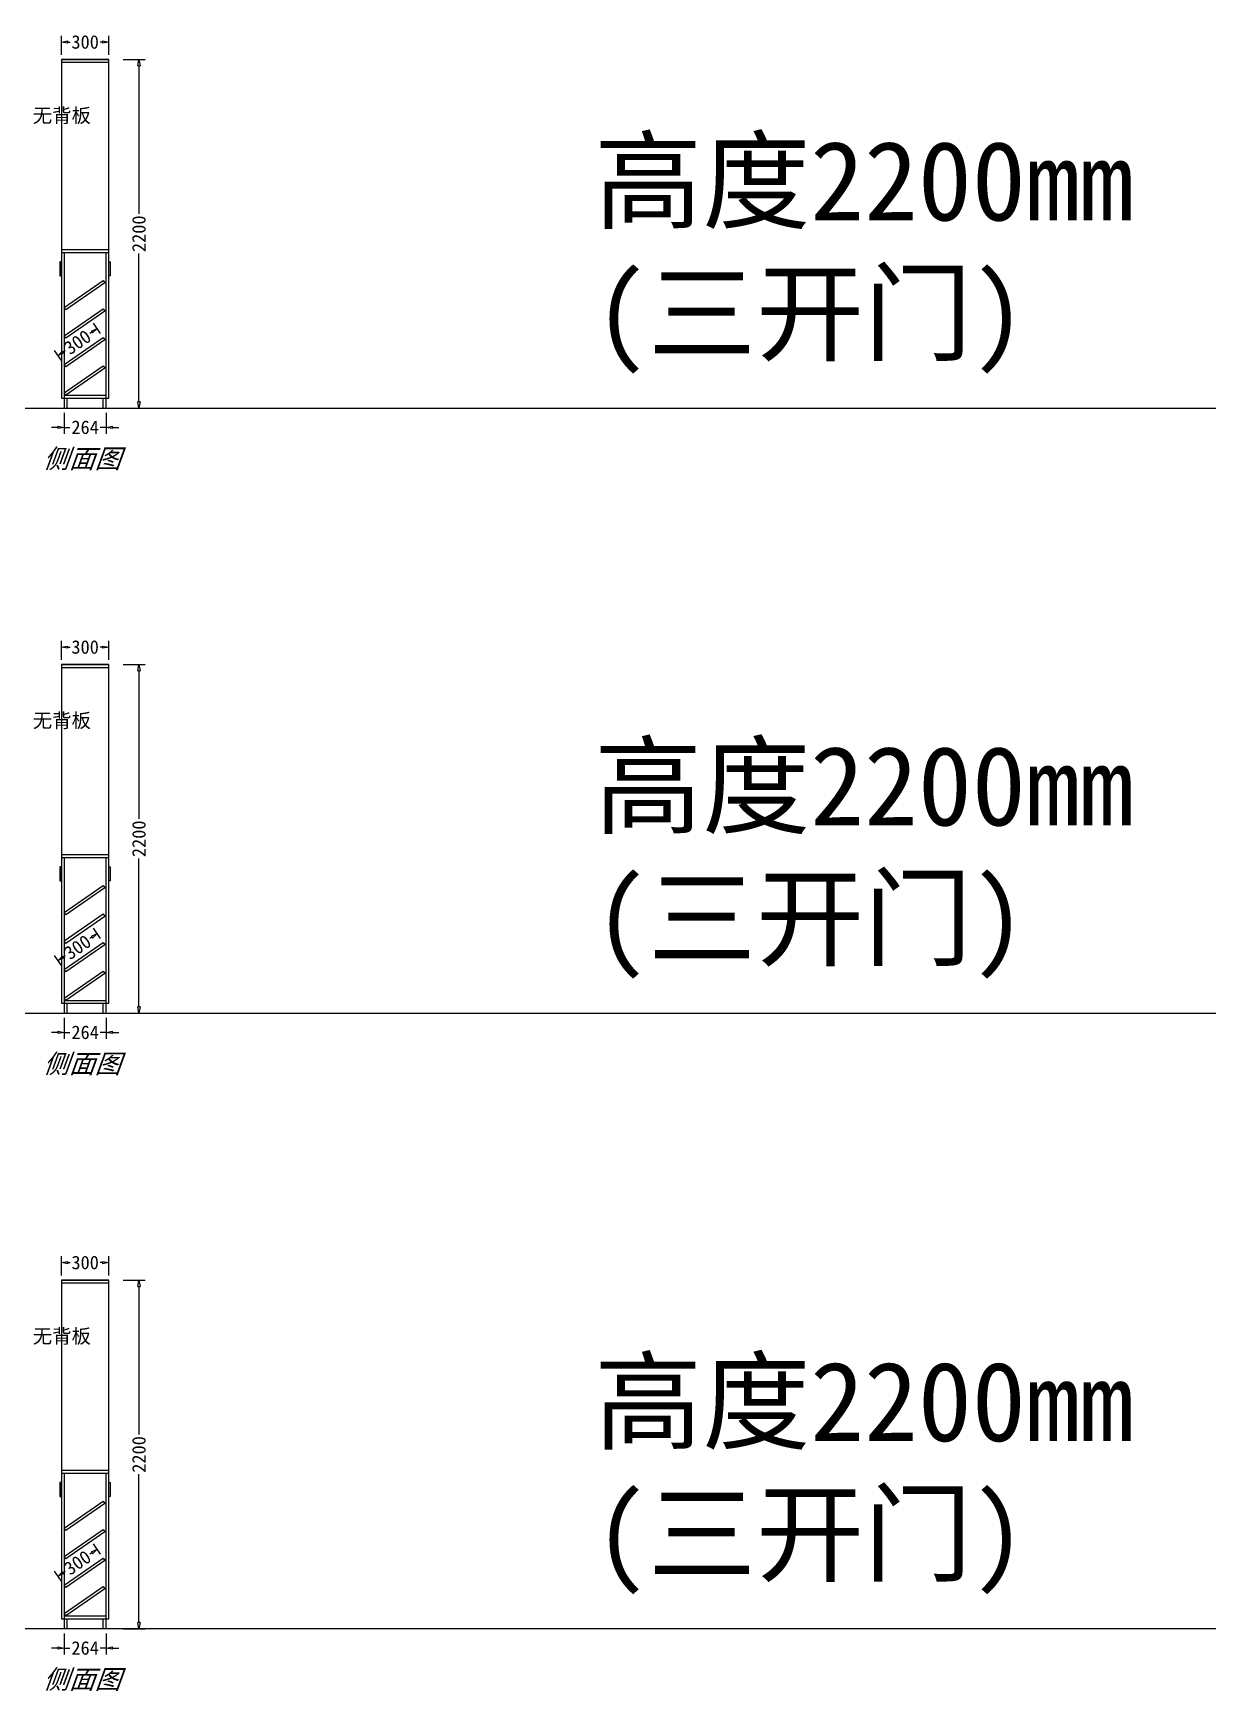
# Model space of a CAD drawing. Header units: millimetres. Extents: x 366509 to 398313, y -1245498 to -1202747.
# Drawn here: x 390844 to 398313, y -1213736 to -1203273 of the extents above; entities that cross this region are included whole.
import ezdxf

# ---------------------------------------------------------------- set-up
doc = ezdxf.new("R2010")
doc.units = ezdxf.units.MM
doc.header["$LTSCALE"] = 20
doc.layers.get('Defpoints').update_dxf_attribs({"color": 250})
doc.styles.get("Standard").update_dxf_attribs({"font": 'SimSun.ttf', "height": 85})
doc.styles.add('text', font='SimSun.ttf', dxfattribs={"height": 85})
doc.styles.add('汉字', font='SimSun.ttf', dxfattribs={"oblique": 20, "height": 80})
doc.dimstyles.new('周文晶', dxfattribs={"dimtxt": 70, "dimasz": 40, "dimexe": 40, "dimexo": 30, "dimgap": 10, "dimtad": 0, "dimdec": 0, "dimtxsty": 'Standard', "dimblk": 'CLOSEDBLANK', "dimcen": 200, "dimclrd": 256, "dimclre": 256, "dimadec": 0, "dimazin": 0, "dimtfac": 1, "dimtdec": 0, "dimtmove": 0, "dimatfit": 3, "dimldrblk": 'CLOSEDBLANK', "dimfxl": 100, "dimfxlon": 1, "dimarcsym": 0})

# ---------------------------------------------------------------- blocks, each defined once
blk = doc.blocks.new('_ClosedBlank')
at = {"color": 0, "linetype": 'ByBlock', "lineweight": -2}
for p, q in [((-1, 0.17), (0, 0)), ((-1, 0.17), (-1, -0.17)), ((0, 0), (-1, -0.17))]:
    blk.add_line(p, q, dxfattribs=at)
blk = doc.blocks.new('*D382')
at = {"lineweight": -2, "transparency": 16777216}
for p, q in [((391040, -1209488), (391040, -1209620)), ((391304, -1209488), (391304, -1209620)), ((391000, -1209580), (390960, -1209580)), ((391040, -1209580), (391076, -1209580)), ((391304, -1209580), (391267, -1209580)), ((391344, -1209580), (391384, -1209580))]:
    blk.add_line(p, q, dxfattribs=at)
at = {"layer": 'Defpoints', "color": 0, "transparency": 16777216}
for p in [(391040, -1209458), (391304, -1209458), (391304, -1209580)]:
    blk.add_point(p, dxfattribs=at)
at = {"lineweight": -2, "transparency": 16777216, "xscale": 40, "yscale": 40, "zscale": 40}
blk.add_blockref('_ClosedBlank', (391040, -1209580), dxfattribs=at)
at = {"lineweight": -2, "transparency": 16777216, "xscale": 40, "yscale": 40, "zscale": 40, "rotation": 180}
blk.add_blockref('_ClosedBlank', (391304, -1209580), dxfattribs=at)
at = {"color": 0, "transparency": 16777216, "insert": (391172, -1209580), "char_height": 85, "attachment_point": 5}
blk.add_mtext('264', dxfattribs=at)
blk = doc.blocks.new('*D380')
at = {"lineweight": -2, "transparency": 16777216}
for p, q in [((391412, -1207258), (391552, -1207258)), ((391512, -1207298), (391512, -1208233)), ((391512, -1209418), (391512, -1208483)), ((391412, -1209458), (391552, -1209458))]:
    blk.add_line(p, q, dxfattribs=at)
at = {"layer": 'Defpoints', "color": 0, "transparency": 16777216}
for p in [(391313, -1207258), (391512, -1207258), (391322, -1209458)]:
    blk.add_point(p, dxfattribs=at)
at = {"lineweight": -2, "transparency": 16777216, "xscale": 40, "yscale": 40, "zscale": 40}
for p, rotation in [((391512, -1207258), 90), ((391512, -1209458), 270)]:
    blk.add_blockref('_ClosedBlank', p, dxfattribs=dict(at, rotation=rotation))
at = {"color": 0, "transparency": 16777216, "insert": (391512, -1208358), "char_height": 85, "attachment_point": 5, "rotation": 90}
blk.add_mtext('2200', dxfattribs=at)
blk = doc.blocks.new('*D381')
at = {"lineweight": -2, "transparency": 16777216}
for p, q in [((391022, -1207228), (391022, -1207108)), ((391062, -1207148), (391078, -1207148)), ((391282, -1207148), (391266, -1207148)), ((391322, -1207228), (391322, -1207108))]:
    blk.add_line(p, q, dxfattribs=at)
at = {"layer": 'Defpoints', "color": 0, "transparency": 16777216}
for p in [(391322, -1207148), (391022, -1207258), (391322, -1207258)]:
    blk.add_point(p, dxfattribs=at)
at = {"lineweight": -2, "transparency": 16777216, "xscale": 40, "yscale": 40, "zscale": 40, "rotation": 180}
blk.add_blockref('_ClosedBlank', (391022, -1207148), dxfattribs=at)
at = {"lineweight": -2, "transparency": 16777216, "xscale": 40, "yscale": 40, "zscale": 40}
blk.add_blockref('_ClosedBlank', (391322, -1207148), dxfattribs=at)
at = {"color": 0, "transparency": 16777216, "insert": (391172, -1207148), "char_height": 85, "attachment_point": 5}
blk.add_mtext('300', dxfattribs=at)
blk = doc.blocks.new('*D383')
at = {"lineweight": -2, "transparency": 16777216}
for p, q in [((391270, -1208988), (391225, -1208923)), ((391215, -1208979), (391202, -1208988)), ((391023, -1209158), (390978, -1209094)), ((391034, -1209104), (391047, -1209095))]:
    blk.add_line(p, q, dxfattribs=at)
at = {"layer": 'Defpoints', "color": 0, "transparency": 16777216}
for p in [(391248, -1208956), (391287, -1209013), (391040, -1209183)]:
    blk.add_point(p, dxfattribs=at)
at = {"lineweight": -2, "transparency": 16777216, "xscale": 40, "yscale": 40, "zscale": 40}
for p, rotation in [((391248, -1208956), 34.61715798447761), ((391001, -1209127), 214.6171579844776)]:
    blk.add_blockref('_ClosedBlank', p, dxfattribs=dict(at, rotation=rotation))
at = {"color": 0, "transparency": 16777216, "insert": (391124, -1209042), "char_height": 85, "attachment_point": 5, "rotation": 34.6172}
blk.add_mtext('300', dxfattribs=at)
blk = doc.blocks.new('*D430')
at = {"lineweight": -2, "transparency": 16777216}
for p, q in [((391040, -1205669), (391040, -1205801)), ((391304, -1205669), (391304, -1205801)), ((391000, -1205761), (390960, -1205761)), ((391040, -1205761), (391076, -1205761)), ((391304, -1205761), (391267, -1205761)), ((391344, -1205761), (391384, -1205761))]:
    blk.add_line(p, q, dxfattribs=at)
at = {"layer": 'Defpoints', "color": 0, "transparency": 16777216}
for p in [(391040, -1205639), (391304, -1205639), (391304, -1205761)]:
    blk.add_point(p, dxfattribs=at)
at = {"lineweight": -2, "transparency": 16777216, "xscale": 40, "yscale": 40, "zscale": 40}
blk.add_blockref('_ClosedBlank', (391040, -1205761), dxfattribs=at)
at = {"lineweight": -2, "transparency": 16777216, "xscale": 40, "yscale": 40, "zscale": 40, "rotation": 180}
blk.add_blockref('_ClosedBlank', (391304, -1205761), dxfattribs=at)
at = {"color": 0, "transparency": 16777216, "insert": (391172, -1205761), "char_height": 85, "attachment_point": 5}
blk.add_mtext('264', dxfattribs=at)
blk = doc.blocks.new('*D389')
at = {"lineweight": -2, "transparency": 16777216}
for p, q in [((391412, -1203439), (391552, -1203439)), ((391512, -1203479), (391512, -1204414)), ((391512, -1205599), (391512, -1204664)), ((391412, -1205639), (391552, -1205639))]:
    blk.add_line(p, q, dxfattribs=at)
at = {"layer": 'Defpoints', "color": 0, "transparency": 16777216}
for p in [(391313, -1203439), (391512, -1203439), (391322, -1205639)]:
    blk.add_point(p, dxfattribs=at)
at = {"lineweight": -2, "transparency": 16777216, "xscale": 40, "yscale": 40, "zscale": 40}
for p, rotation in [((391512, -1203439), 90), ((391512, -1205639), 270)]:
    blk.add_blockref('_ClosedBlank', p, dxfattribs=dict(at, rotation=rotation))
at = {"color": 0, "transparency": 16777216, "insert": (391512, -1204539), "char_height": 85, "attachment_point": 5, "rotation": 90}
blk.add_mtext('2200', dxfattribs=at)
blk = doc.blocks.new('*D390')
at = {"lineweight": -2, "transparency": 16777216}
for p, q in [((391022, -1203409), (391022, -1203289)), ((391062, -1203329), (391078, -1203329)), ((391282, -1203329), (391266, -1203329)), ((391322, -1203409), (391322, -1203289))]:
    blk.add_line(p, q, dxfattribs=at)
at = {"layer": 'Defpoints', "color": 0, "transparency": 16777216}
for p in [(391322, -1203329), (391022, -1203439), (391322, -1203439)]:
    blk.add_point(p, dxfattribs=at)
at = {"lineweight": -2, "transparency": 16777216, "xscale": 40, "yscale": 40, "zscale": 40, "rotation": 180}
blk.add_blockref('_ClosedBlank', (391022, -1203329), dxfattribs=at)
at = {"lineweight": -2, "transparency": 16777216, "xscale": 40, "yscale": 40, "zscale": 40}
blk.add_blockref('_ClosedBlank', (391322, -1203329), dxfattribs=at)
at = {"color": 0, "transparency": 16777216, "insert": (391172, -1203329), "char_height": 85, "attachment_point": 5}
blk.add_mtext('300', dxfattribs=at)
blk = doc.blocks.new('*D391')
at = {"lineweight": -2, "transparency": 16777216}
for p, q in [((391215, -1205160), (391202, -1205169)), ((391270, -1205169), (391225, -1205104)), ((391023, -1205339), (390978, -1205275)), ((391034, -1205285), (391047, -1205276))]:
    blk.add_line(p, q, dxfattribs=at)
at = {"layer": 'Defpoints', "color": 0, "transparency": 16777216}
for p in [(391248, -1205137), (391287, -1205194), (391040, -1205364)]:
    blk.add_point(p, dxfattribs=at)
at = {"lineweight": -2, "transparency": 16777216, "xscale": 40, "yscale": 40, "zscale": 40}
for p, rotation in [((391248, -1205137), 34.61715798447761), ((391001, -1205308), 214.6171579844776)]:
    blk.add_blockref('_ClosedBlank', p, dxfattribs=dict(at, rotation=rotation))
at = {"color": 0, "transparency": 16777216, "insert": (391124, -1205223), "char_height": 85, "attachment_point": 5, "rotation": 34.6172}
blk.add_mtext('300', dxfattribs=at)
blk = doc.blocks.new('*D516')
at = {"lineweight": -2, "transparency": 16777216}
for p, q in [((391040, -1213374), (391040, -1213506)), ((391304, -1213374), (391304, -1213506)), ((391000, -1213466), (390960, -1213466)), ((391040, -1213466), (391076, -1213466)), ((391304, -1213466), (391267, -1213466)), ((391344, -1213466), (391384, -1213466))]:
    blk.add_line(p, q, dxfattribs=at)
at = {"layer": 'Defpoints', "color": 0, "transparency": 16777216}
for p in [(391040, -1213344), (391304, -1213344), (391304, -1213466)]:
    blk.add_point(p, dxfattribs=at)
at = {"lineweight": -2, "transparency": 16777216, "xscale": 40, "yscale": 40, "zscale": 40}
blk.add_blockref('_ClosedBlank', (391040, -1213466), dxfattribs=at)
at = {"lineweight": -2, "transparency": 16777216, "xscale": 40, "yscale": 40, "zscale": 40, "rotation": 180}
blk.add_blockref('_ClosedBlank', (391304, -1213466), dxfattribs=at)
at = {"color": 0, "transparency": 16777216, "insert": (391172, -1213466), "char_height": 85, "attachment_point": 5}
blk.add_mtext('264', dxfattribs=at)
blk = doc.blocks.new('*D477')
at = {"lineweight": -2, "transparency": 16777216}
for p, q in [((391412, -1211144), (391552, -1211144)), ((391512, -1211184), (391512, -1212119)), ((391512, -1213304), (391512, -1212368)), ((391412, -1213344), (391552, -1213344))]:
    blk.add_line(p, q, dxfattribs=at)
at = {"layer": 'Defpoints', "color": 0, "transparency": 16777216}
for p in [(391313, -1211144), (391512, -1211144), (391322, -1213344)]:
    blk.add_point(p, dxfattribs=at)
at = {"lineweight": -2, "transparency": 16777216, "xscale": 40, "yscale": 40, "zscale": 40}
for p, rotation in [((391512, -1211144), 90), ((391512, -1213344), 270)]:
    blk.add_blockref('_ClosedBlank', p, dxfattribs=dict(at, rotation=rotation))
at = {"color": 0, "transparency": 16777216, "insert": (391512, -1212244), "char_height": 85, "attachment_point": 5, "rotation": 90}
blk.add_mtext('2200', dxfattribs=at)
blk = doc.blocks.new('*D478')
at = {"lineweight": -2, "transparency": 16777216}
for p, q in [((391022, -1211114), (391022, -1210993)), ((391322, -1211114), (391322, -1210993)), ((391062, -1211033), (391078, -1211033)), ((391282, -1211033), (391266, -1211033))]:
    blk.add_line(p, q, dxfattribs=at)
at = {"layer": 'Defpoints', "color": 0, "transparency": 16777216}
for p in [(391322, -1211033), (391022, -1211144), (391322, -1211144)]:
    blk.add_point(p, dxfattribs=at)
at = {"lineweight": -2, "transparency": 16777216, "xscale": 40, "yscale": 40, "zscale": 40, "rotation": 180}
blk.add_blockref('_ClosedBlank', (391022, -1211033), dxfattribs=at)
at = {"lineweight": -2, "transparency": 16777216, "xscale": 40, "yscale": 40, "zscale": 40}
blk.add_blockref('_ClosedBlank', (391322, -1211033), dxfattribs=at)
at = {"color": 0, "transparency": 16777216, "insert": (391172, -1211033), "char_height": 85, "attachment_point": 5}
blk.add_mtext('300', dxfattribs=at)
blk = doc.blocks.new('*D479')
at = {"lineweight": -2, "transparency": 16777216}
for p, q in [((391215, -1212865), (391202, -1212874)), ((391270, -1212874), (391225, -1212809)), ((391023, -1213044), (390978, -1212980)), ((391034, -1212990), (391047, -1212981))]:
    blk.add_line(p, q, dxfattribs=at)
at = {"layer": 'Defpoints', "color": 0, "transparency": 16777216}
for p in [(391248, -1212842), (391287, -1212898), (391040, -1213069)]:
    blk.add_point(p, dxfattribs=at)
at = {"lineweight": -2, "transparency": 16777216, "xscale": 40, "yscale": 40, "zscale": 40}
for p, rotation in [((391248, -1212842), 34.61715798447761), ((391001, -1213013), 214.6171579844776)]:
    blk.add_blockref('_ClosedBlank', p, dxfattribs=dict(at, rotation=rotation))
at = {"color": 0, "transparency": 16777216, "insert": (391124, -1212927), "char_height": 85, "attachment_point": 5, "rotation": 34.6172}
blk.add_mtext('300', dxfattribs=at)

msp = doc.modelspace()

# ---------------------------------------------------------------- linework, layer by layer
at = {"color": 0}
for p, q in [((391021.803, -1203438.834), (391321.803, -1203438.834)), ((391021.803, -1203438.834), (391021.803, -1205576.817)), ((391021.803, -1203456.834), (391321.803, -1203456.834)), ((391303.803, -1203438.834), (391321.803, -1203438.834)), ((391321.803, -1205576.817), (391321.803, -1203438.834)), ((391021.803, -1204638.817), (391321.803, -1204638.817)), ((391021.803, -1204656.817), (391321.803, -1204656.817)), ((391039.803, -1204656.817), (391039.803, -1205576.817)), ((391303.803, -1205638.817), (391303.803, -1204656.817)), ((391021.803, -1205576.817), (391321.803, -1205576.817)), ((391039.803, -1205558.817), (391303.803, -1205558.817)), ((391285.803, -1205638.817), (391285.803, -1205576.817)), ((391039.803, -1205638.817), (391303.803, -1205638.817)), ((391021.803, -1207257.857), (391321.803, -1207257.857)), ((391021.803, -1207257.857), (391021.803, -1209395.841)), ((391303.803, -1207257.857), (391321.803, -1207257.857)), ((391321.803, -1209395.841), (391321.803, -1207257.857)), ((391021.803, -1207275.857), (391321.803, -1207275.857)), ((391021.803, -1208457.841), (391321.803, -1208457.841)), ((391021.803, -1208475.841), (391321.803, -1208475.841)), ((391039.803, -1208475.841), (391039.803, -1209395.841)), ((391303.803, -1209457.841), (391303.803, -1208475.841)), ((391021.803, -1209395.841), (391321.803, -1209395.841)), ((391039.803, -1209377.841), (391303.803, -1209377.841)), ((391039.803, -1209457.841), (391303.803, -1209457.841)), ((391285.803, -1209457.841), (391285.803, -1209395.841)), ((391021.803, -1211143.599), (391321.803, -1211143.599)), ((391021.803, -1211143.599), (391021.803, -1213281.583)), ((391021.803, -1211161.599), (391321.803, -1211161.599)), ((391303.803, -1211143.599), (391321.803, -1211143.599)), ((391321.803, -1213281.583), (391321.803, -1211143.599)), ((391021.803, -1212343.583), (391321.803, -1212343.583)), ((391021.803, -1212361.583), (391321.803, -1212361.583)), ((391039.803, -1212361.583), (391039.803, -1213281.583)), ((391303.803, -1213343.583), (391303.803, -1212361.583)), ((391021.803, -1213281.583), (391321.803, -1213281.583)), ((391039.803, -1213263.583), (391303.803, -1213263.583)), ((391285.803, -1213343.583), (391285.803, -1213281.583)), ((391039.803, -1213343.583), (391303.803, -1213343.583))]:
    msp.add_line(p, q, dxfattribs=at)
for p, q in [((391303.803, -1203438.834), (391021.803, -1203438.834)), ((391021.803, -1203438.834), (391021.803, -1203438.834)), ((391039.803, -1203438.834), (391039.803, -1203438.834)), ((391321.803, -1203438.834), (391303.803, -1203438.834)), ((391303.803, -1203438.834), (391303.803, -1203438.834)), ((391321.803, -1203438.834), (391321.803, -1203438.834)), ((391039.803, -1205576.817), (391039.803, -1205638.817)), ((391057.803, -1205638.817), (391057.803, -1205576.817)), ((366509.141, -1205638.817), (398312.891, -1205638.817)), ((391039.803, -1205638.817), (391057.803, -1205638.817)), ((391303.803, -1207257.857), (391021.803, -1207257.857)), ((391021.803, -1207257.857), (391021.803, -1207257.857)), ((391039.803, -1207257.857), (391039.803, -1207257.857)), ((391321.803, -1207257.857), (391303.803, -1207257.857)), ((391303.803, -1207257.857), (391303.803, -1207257.857)), ((391321.803, -1207257.857), (391321.803, -1207257.857)), ((366509.141, -1209457.841), (398312.891, -1209457.841)), ((391039.803, -1209395.841), (391039.803, -1209457.841)), ((391039.803, -1209457.841), (391057.803, -1209457.841)), ((391057.803, -1209457.841), (391057.803, -1209395.841)), ((391303.803, -1211143.599), (391021.803, -1211143.599)), ((391021.803, -1211143.599), (391021.803, -1211143.599)), ((391039.803, -1211143.599), (391039.803, -1211143.599)), ((391321.803, -1211143.599), (391303.803, -1211143.599)), ((391303.803, -1211143.599), (391303.803, -1211143.599)), ((391321.803, -1211143.599), (391321.803, -1211143.599)), ((391039.803, -1213281.583), (391039.803, -1213343.583)), ((391057.803, -1213343.583), (391057.803, -1213281.583)), ((366509.141, -1213343.583), (398312.891, -1213343.583)), ((391039.803, -1213343.583), (391057.803, -1213343.583))]:
    msp.add_line(p, q)
for points in [[(391021.803, -1204716.064), (391012.474, -1204716.064), (391012.474, -1204803.642), (391021.803, -1204803.642)], [(391321.803, -1204716.064), (391331.133, -1204716.064), (391331.133, -1204803.642), (391321.803, -1204803.642)], [(391021.803, -1208535.087), (391012.474, -1208535.087), (391012.474, -1208622.665), (391021.803, -1208622.665)], [(391321.803, -1208535.087), (391331.133, -1208535.087), (391331.133, -1208622.665), (391321.803, -1208622.665)], [(391021.803, -1212420.829), (391012.474, -1212420.829), (391012.474, -1212508.407), (391021.803, -1212508.407)], [(391321.803, -1212420.829), (391331.133, -1212420.829), (391331.133, -1212508.407), (391321.803, -1212508.407)]]:
    msp.add_lwpolyline(points, close=True)
for points in [[(391039.803, -1205004.004), (391286.693, -1204833.577), (391296.918, -1204848.39), (391050.029, -1205018.817), (391039.803, -1205004.004)], [(391039.803, -1205184.004), (391286.693, -1205013.577), (391296.918, -1205028.39), (391050.029, -1205198.817), (391039.803, -1205184.004)], [(391039.803, -1205364.004), (391286.693, -1205193.577), (391296.918, -1205208.39), (391050.029, -1205378.817), (391039.803, -1205364.004)], [(391039.803, -1205544.004), (391286.693, -1205373.577), (391296.918, -1205388.39), (391050.029, -1205558.817), (391039.803, -1205544.004)], [(391039.803, -1208823.027), (391286.693, -1208652.6), (391296.918, -1208667.414), (391050.029, -1208837.841), (391039.803, -1208823.027)], [(391039.803, -1209003.027), (391286.693, -1208832.6), (391296.918, -1208847.414), (391050.029, -1209017.841), (391039.803, -1209003.027)], [(391039.803, -1209183.027), (391286.693, -1209012.6), (391296.918, -1209027.414), (391050.029, -1209197.841), (391039.803, -1209183.027)], [(391039.803, -1209363.027), (391286.693, -1209192.6), (391296.918, -1209207.414), (391050.029, -1209377.841), (391039.803, -1209363.027)], [(391039.803, -1212708.769), (391286.693, -1212538.342), (391296.918, -1212553.156), (391050.029, -1212723.583), (391039.803, -1212708.769)], [(391039.803, -1212888.769), (391286.693, -1212718.342), (391296.918, -1212733.156), (391050.029, -1212903.583), (391039.803, -1212888.769)], [(391039.803, -1213068.769), (391286.693, -1212898.342), (391296.918, -1212913.156), (391050.029, -1213083.583), (391039.803, -1213068.769)], [(391039.803, -1213248.769), (391286.693, -1213078.342), (391296.918, -1213093.156), (391050.029, -1213263.583), (391039.803, -1213248.769)]]:
    msp.add_lwpolyline(points)

# ---------------------------------------------------------------- texts
at = {"lineweight": -3, "char_height": 90, "width": 545.64139, "attachment_point": 1}
for insert in [(390840.766, -1203747.261), (390840.766, -1207566.285), (390840.766, -1211452.027)]:
    msp.add_mtext('无背板', dxfattribs=dict(at, insert=insert))
at = {"char_height": 500, "width": 8605.75963, "attachment_point": 1, "style": 'text'}
for insert in [(394387.405, -1203954.68), (394387.405, -1207773.703), (394387.405, -1211659.446)]:
    msp.add_mtext('高度2200mm\\P(三开门)', dxfattribs=dict(at, insert=insert))
at = {"color": 0, "char_height": 120, "width": 1293.93172, "attachment_point": 1, "style": '汉字'}
for insert in [(390905.733, -1205898.257), (390905.733, -1209717.28), (390905.733, -1213603.023)]:
    msp.add_mtext('侧面图', dxfattribs=dict(at, insert=insert))

# ---------------------------------------------------------------- dimensions: what is measured, and where the dimension line sits
for base, p1, p2, picture, middle in [((391321.803, -1203328.54), (391021.803, -1203438.834), (391321.803, -1203438.834), '*D390', (391171.803, -1203328.54)), ((391321.803, -1207147.564), (391021.803, -1207257.857), (391321.803, -1207257.857), '*D381', (391171.803, -1207147.564)), ((391321.803, -1211033.306), (391021.803, -1211143.599), (391321.803, -1211143.599), '*D478', (391171.803, -1211033.306))]:
    dim = msp.add_linear_dim(base=base, p1=p1, p2=p2, dimstyle='周文晶')
    dim.commit()
    dim.dimension.update_dxf_attribs({"geometry": picture, "text_midpoint": middle})
at = {"color": 0}
for base, p1, p2, picture, middle in [((391512.414, -1203438.834), (391321.803, -1205638.817), (391312.803, -1203438.834), '*D389', (391512.414, -1204538.825)), ((391512.414, -1207257.857), (391321.803, -1209457.841), (391312.803, -1207257.857), '*D380', (391512.414, -1208357.849)), ((391512.414, -1211143.599), (391321.803, -1213343.583), (391312.803, -1211143.599), '*D477', (391512.414, -1212243.591))]:
    dim = msp.add_linear_dim(base=base, p1=p1, p2=p2, angle=90, dimstyle='周文晶', dxfattribs=at)
    dim.commit()
    dim.dimension.update_dxf_attribs({"geometry": picture, "text_midpoint": middle})
for p1, p2, picture, middle in [((391039.803, -1205364.003), (391286.693, -1205193.577), '*D391', (391124.442, -1205222.573)), ((391039.803, -1209183.027), (391286.693, -1209012.6), '*D383', (391124.442, -1209041.596)), ((391039.803, -1213068.769), (391286.693, -1212898.342), '*D479', (391124.442, -1212927.338))]:
    dim = msp.add_aligned_dim(p1=p1, p2=p2, distance=68.311, dimstyle='周文晶')
    dim.commit()
    dim.dimension.update_dxf_attribs({"geometry": picture, "text_midpoint": middle})
for base, p1, p2, picture, middle in [((391303.803, -1205760.82), (391039.803, -1205638.817), (391303.803, -1205638.817), '*D430', (391171.803, -1205760.82)), ((391303.803, -1209579.843), (391039.803, -1209457.841), (391303.803, -1209457.841), '*D382', (391171.803, -1209579.843)), ((391303.803, -1213465.585), (391039.803, -1213343.583), (391303.803, -1213343.583), '*D516', (391171.803, -1213465.585))]:
    dim = msp.add_linear_dim(base=base, p1=p1, p2=p2, dimstyle='周文晶', dxfattribs=at)
    dim.commit()
    dim.dimension.update_dxf_attribs({"geometry": picture, "text_midpoint": middle})

doc.saveas('drawing.dxf')
